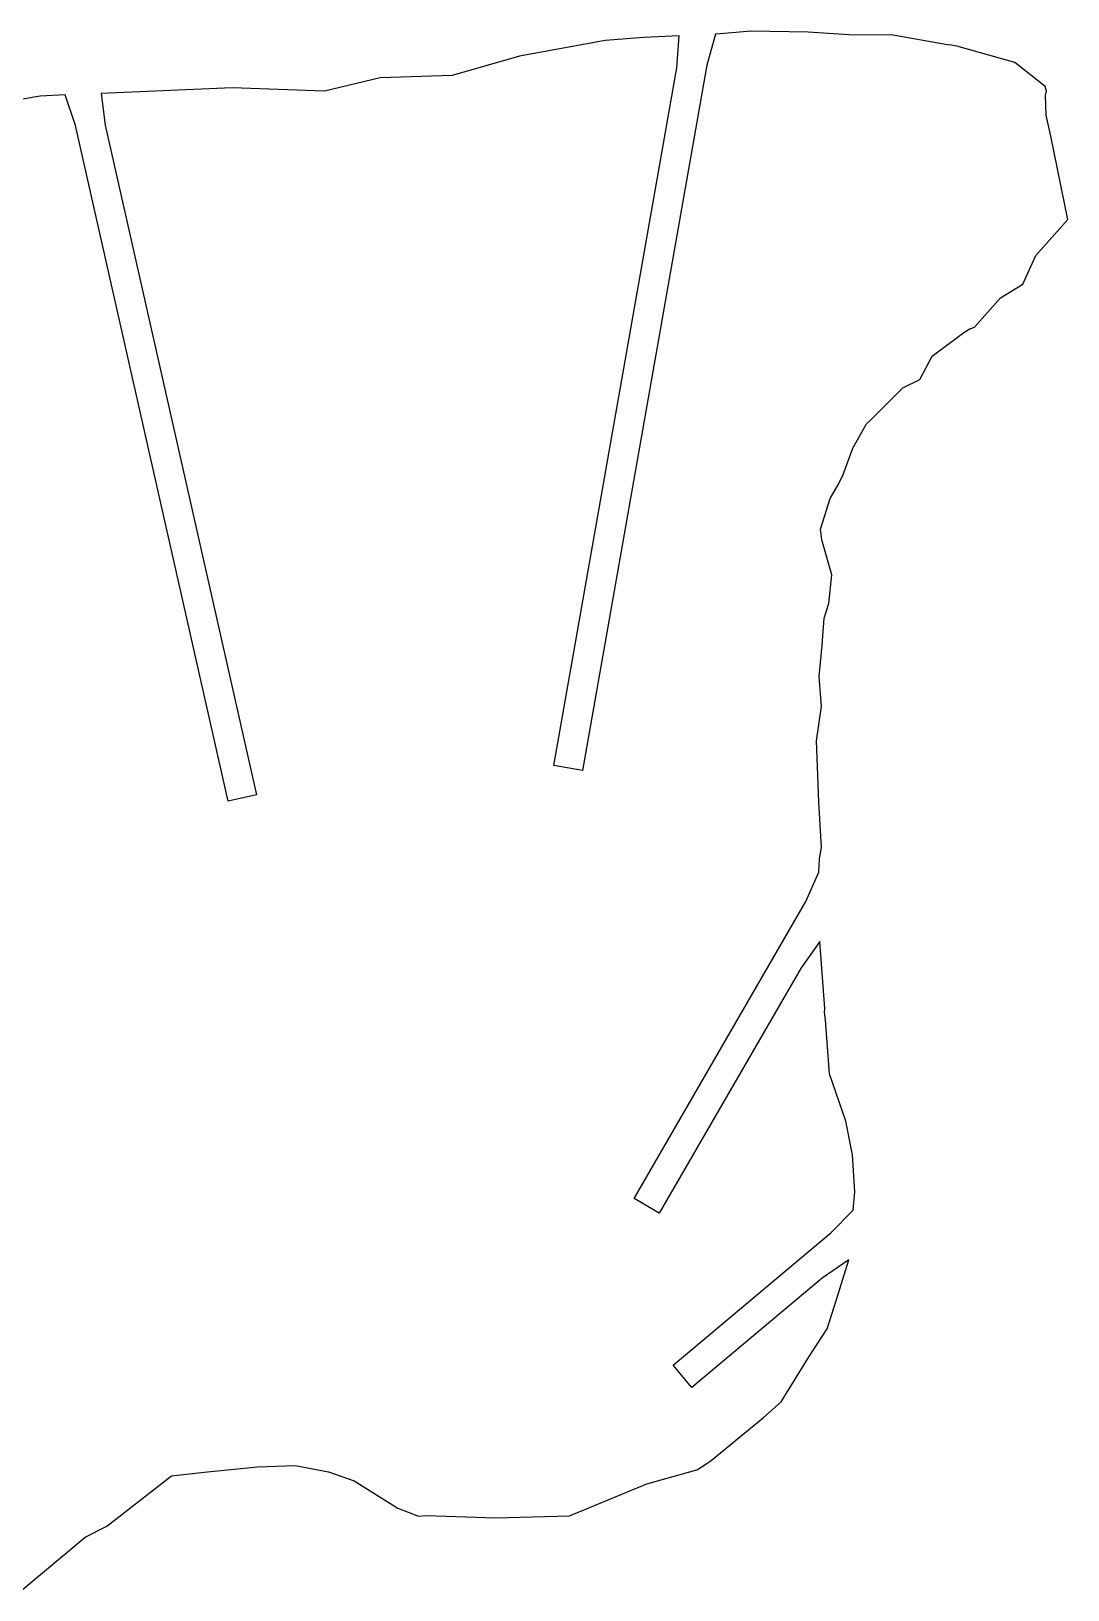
# Model space of a CAD drawing. Header units: inches. Extents: x -5 to 462, y 101 to 506.
# Drawn here: x 142.5 to 286.9, y 133.6 to 350.7 of the extents above; entities that cross this region are included whole.
import ezdxf

# ---------------------------------------------------------------- set-up
doc = ezdxf.new("R2010")
doc.units = ezdxf.units.IN
doc.header["$MEASUREMENT"] = 0
doc.layers.add('boundary', color=7, linetype='Continuous')

# ---------------------------------------------------------------- blocks, each defined once
blk = doc.blocks.new('block 9')
at = {"layer": 'boundary', "color": 5, "lineweight": 25, "true_color": 0x0000ff}
for points in [[(141.22, 133.59), (150.02, 140.94)], [(141.22, 133.59), (150.02, 140.94)], [(150.02, 140.94), (150.02, 140.94)], [(141.22, 133.59), (141.22, 133.59)]]:
    blk.add_lwpolyline(points, dxfattribs=at)
blk = doc.blocks.new('block 10')
at = {"layer": 'boundary', "color": 5, "lineweight": 25, "true_color": 0x0000ff}
for points in [[(150.02, 140.94), (153.03, 142.45)], [(150.02, 140.94), (153.03, 142.45)], [(153.03, 142.45), (153.03, 142.45)], [(150.02, 140.94), (150.02, 140.94)]]:
    blk.add_lwpolyline(points, dxfattribs=at)
blk = doc.blocks.new('block 11')
at = {"layer": 'boundary', "color": 5, "lineweight": 25, "true_color": 0x0000ff}
for points in [[(153.03, 142.45), (159.53, 147.51)], [(153.03, 142.45), (159.53, 147.51)], [(159.53, 147.51), (159.53, 147.51)], [(153.03, 142.45), (153.03, 142.45)]]:
    blk.add_lwpolyline(points, dxfattribs=at)
blk = doc.blocks.new('block 12')
at = {"layer": 'boundary', "color": 5, "lineweight": 25, "true_color": 0x0000ff}
for points in [[(159.53, 147.51), (162.02, 149.47)], [(159.53, 147.51), (162.02, 149.47)], [(162.02, 149.47), (162.02, 149.47)], [(159.53, 147.51), (159.53, 147.51)]]:
    blk.add_lwpolyline(points, dxfattribs=at)
blk = doc.blocks.new('block 13')
at = {"layer": 'boundary', "color": 5, "lineweight": 25, "true_color": 0x0000ff}
for points in [[(162.02, 149.47), (166.59, 149.98)], [(162.02, 149.47), (166.59, 149.98)], [(166.59, 149.98), (166.59, 149.98)], [(162.02, 149.47), (162.02, 149.47)]]:
    blk.add_lwpolyline(points, dxfattribs=at)
blk = doc.blocks.new('block 14')
at = {"layer": 'boundary', "color": 5, "lineweight": 25, "true_color": 0x0000ff}
for points in [[(166.59, 149.98), (174.03, 150.71)], [(166.59, 149.98), (174.03, 150.71)], [(166.59, 149.98), (166.59, 149.98)], [(174.03, 150.71), (174.03, 150.71)]]:
    blk.add_lwpolyline(points, dxfattribs=at)
blk = doc.blocks.new('block 15')
at = {"layer": 'boundary', "color": 5, "lineweight": 25, "true_color": 0x0000ff}
for points in [[(174.03, 150.71), (179.25, 150.91)], [(174.03, 150.71), (179.25, 150.91)], [(174.03, 150.71), (174.03, 150.71)], [(179.25, 150.91), (179.25, 150.91)]]:
    blk.add_lwpolyline(points, dxfattribs=at)
blk = doc.blocks.new('block 16')
at = {"layer": 'boundary', "color": 5, "lineweight": 25, "true_color": 0x0000ff}
for points in [[(179.25, 150.91), (183.92, 150.01)], [(179.25, 150.91), (183.92, 150.01)], [(179.25, 150.91), (179.25, 150.91)], [(183.92, 150.01), (183.92, 150.01)]]:
    blk.add_lwpolyline(points, dxfattribs=at)
blk = doc.blocks.new('block 17')
at = {"layer": 'boundary', "color": 5, "lineweight": 25, "true_color": 0x0000ff}
for points in [[(183.92, 150.01), (187.48, 148.75)], [(183.92, 150.01), (187.48, 148.75)], [(183.92, 150.01), (183.92, 150.01)], [(187.48, 148.75), (187.48, 148.75)]]:
    blk.add_lwpolyline(points, dxfattribs=at)
blk = doc.blocks.new('block 18')
at = {"layer": 'boundary', "color": 5, "lineweight": 25, "true_color": 0x0000ff}
for points in [[(187.48, 148.75), (193.58, 144.95)], [(187.48, 148.75), (193.58, 144.95)], [(187.48, 148.75), (187.48, 148.75)], [(193.58, 144.95), (193.58, 144.95)]]:
    blk.add_lwpolyline(points, dxfattribs=at)
blk = doc.blocks.new('block 19')
at = {"layer": 'boundary', "color": 5, "lineweight": 25, "true_color": 0x0000ff}
for points in [[(193.58, 144.95), (196.44, 143.86)], [(193.58, 144.95), (196.44, 143.86)], [(193.58, 144.95), (193.58, 144.95)], [(196.44, 143.86), (196.44, 143.86)]]:
    blk.add_lwpolyline(points, dxfattribs=at)
blk = doc.blocks.new('block 20')
at = {"layer": 'boundary', "color": 5, "lineweight": 25, "true_color": 0x0000ff}
for points in [[(196.44, 143.86), (197.53, 143.93)], [(196.44, 143.86), (197.53, 143.93)], [(196.44, 143.86), (196.44, 143.86)], [(197.53, 143.93), (197.53, 143.93)]]:
    blk.add_lwpolyline(points, dxfattribs=at)
blk = doc.blocks.new('block 21')
at = {"layer": 'boundary', "color": 5, "lineweight": 25, "true_color": 0x0000ff}
for points in [[(197.53, 143.93), (207.2, 143.61)], [(197.53, 143.93), (207.2, 143.61)], [(197.53, 143.93), (197.53, 143.93)], [(207.2, 143.61), (207.2, 143.61)]]:
    blk.add_lwpolyline(points, dxfattribs=at)
blk = doc.blocks.new('block 22')
at = {"layer": 'boundary', "color": 5, "lineweight": 25, "true_color": 0x0000ff}
for points in [[(207.2, 143.61), (217.49, 143.91)], [(207.2, 143.61), (217.49, 143.91)], [(207.2, 143.61), (207.2, 143.61)], [(217.49, 143.91), (217.49, 143.91)]]:
    blk.add_lwpolyline(points, dxfattribs=at)
blk = doc.blocks.new('block 23')
at = {"layer": 'boundary', "color": 5, "lineweight": 25, "true_color": 0x0000ff}
for points in [[(217.49, 143.91), (228.24, 148.36)], [(217.49, 143.91), (228.24, 148.36)], [(228.24, 148.36), (228.24, 148.36)], [(217.49, 143.91), (217.49, 143.91)]]:
    blk.add_lwpolyline(points, dxfattribs=at)
blk = doc.blocks.new('block 24')
at = {"layer": 'boundary', "color": 5, "lineweight": 25, "true_color": 0x0000ff}
for points in [[(228.24, 148.36), (235.24, 150.3)], [(228.24, 148.36), (235.24, 150.3)], [(235.24, 150.3), (235.24, 150.3)], [(228.24, 148.36), (228.24, 148.36)]]:
    blk.add_lwpolyline(points, dxfattribs=at)
blk = doc.blocks.new('block 25')
at = {"layer": 'boundary', "color": 5, "lineweight": 25, "true_color": 0x0000ff}
for points in [[(235.24, 150.3), (236.05, 150.83)], [(235.24, 150.3), (236.05, 150.83)], [(235.24, 150.3), (235.24, 150.3)], [(236.05, 150.83), (236.05, 150.83)]]:
    blk.add_lwpolyline(points, dxfattribs=at)
blk = doc.blocks.new('block 26')
at = {"layer": 'boundary', "color": 5, "lineweight": 25, "true_color": 0x0000ff}
for points in [[(236.05, 150.83), (237.24, 151.58)], [(236.05, 150.83), (237.24, 151.58)], [(236.05, 150.83), (236.05, 150.83)], [(237.24, 151.58), (237.24, 151.58)]]:
    blk.add_lwpolyline(points, dxfattribs=at)
blk = doc.blocks.new('block 27')
at = {"layer": 'boundary', "color": 5, "lineweight": 25, "true_color": 0x0000ff}
for points in [[(237.24, 151.58), (244.5, 157.58)], [(237.24, 151.58), (244.5, 157.58)], [(244.5, 157.58), (244.5, 157.58)], [(237.24, 151.58), (237.24, 151.58)]]:
    blk.add_lwpolyline(points, dxfattribs=at)
blk = doc.blocks.new('block 28')
at = {"layer": 'boundary', "color": 5, "lineweight": 25, "true_color": 0x0000ff}
for points in [[(244.5, 157.58), (246.97, 159.78)], [(244.5, 157.58), (246.97, 159.78)], [(246.97, 159.78), (246.97, 159.78)], [(244.5, 157.58), (244.5, 157.58)]]:
    blk.add_lwpolyline(points, dxfattribs=at)
blk = doc.blocks.new('block 29')
at = {"layer": 'boundary', "color": 5, "lineweight": 25, "true_color": 0x0000ff}
for points in [[(246.97, 159.78), (250.78, 165.95)], [(246.97, 159.78), (250.78, 165.95)], [(250.78, 165.95), (250.78, 165.95)], [(246.97, 159.78), (246.97, 159.78)]]:
    blk.add_lwpolyline(points, dxfattribs=at)
blk = doc.blocks.new('block 30')
at = {"layer": 'boundary', "color": 5, "lineweight": 25, "true_color": 0x0000ff}
for points in [[(250.78, 165.95), (253.38, 169.96)], [(250.78, 165.95), (253.38, 169.96)], [(253.38, 169.96), (253.38, 169.96)], [(250.78, 165.95), (250.78, 165.95)]]:
    blk.add_lwpolyline(points, dxfattribs=at)
blk = doc.blocks.new('block 31')
at = {"layer": 'boundary', "color": 5, "lineweight": 25, "true_color": 0x0000ff}
for points in [[(253.38, 169.96), (254.73, 174.17)], [(253.38, 169.96), (254.73, 174.17)], [(254.73, 174.17), (254.73, 174.17)], [(253.38, 169.96), (253.38, 169.96)]]:
    blk.add_lwpolyline(points, dxfattribs=at)
blk = doc.blocks.new('block 32')
at = {"layer": 'boundary', "color": 5, "lineweight": 25, "true_color": 0x0000ff}
for points in [[(254.73, 174.17), (256.39, 179.55)], [(254.73, 174.17), (256.39, 179.55)], [(256.39, 179.55), (256.39, 179.55)], [(254.73, 174.17), (254.73, 174.17)]]:
    blk.add_lwpolyline(points, dxfattribs=at)
blk = doc.blocks.new('block 33')
at = {"layer": 'boundary', "color": 5, "lineweight": 25, "true_color": 0x0000ff}
for points in [[(256.39, 179.55), (252.69, 177.02)], [(256.39, 179.55), (252.69, 177.02)], [(256.39, 179.55), (256.39, 179.55)], [(252.69, 177.02), (252.69, 177.02)]]:
    blk.add_lwpolyline(points, dxfattribs=at)
blk = doc.blocks.new('block 34')
at = {"layer": 'boundary', "color": 5, "lineweight": 25, "true_color": 0x0000ff}
for points in [[(252.69, 177.02), (234.51, 161.77)], [(252.69, 177.02), (234.51, 161.77)], [(252.69, 177.02), (252.69, 177.02)], [(234.51, 161.77), (234.51, 161.77)]]:
    blk.add_lwpolyline(points, dxfattribs=at)
blk = doc.blocks.new('block 35')
at = {"layer": 'boundary', "color": 5, "lineweight": 25, "true_color": 0x0000ff}
for points in [[(234.51, 161.77), (231.91, 164.87)], [(234.51, 161.77), (231.91, 164.87)], [(231.91, 164.87), (231.91, 164.87)], [(234.51, 161.77), (234.51, 161.77)]]:
    blk.add_lwpolyline(points, dxfattribs=at)
blk = doc.blocks.new('block 36')
at = {"layer": 'boundary', "color": 5, "lineweight": 25, "true_color": 0x0000ff}
for points in [[(231.91, 164.87), (253.88, 183.3)], [(231.91, 164.87), (253.88, 183.3)], [(253.88, 183.3), (253.88, 183.3)], [(231.91, 164.87), (231.91, 164.87)]]:
    blk.add_lwpolyline(points, dxfattribs=at)
blk = doc.blocks.new('block 37')
at = {"layer": 'boundary', "color": 5, "lineweight": 25, "true_color": 0x0000ff}
for points in [[(253.88, 183.3), (257.01, 186.5)], [(253.88, 183.3), (257.01, 186.5)], [(257.01, 186.5), (257.01, 186.5)], [(253.88, 183.3), (253.88, 183.3)]]:
    blk.add_lwpolyline(points, dxfattribs=at)
blk = doc.blocks.new('block 38')
at = {"layer": 'boundary', "color": 5, "lineweight": 25, "true_color": 0x0000ff}
for points in [[(257.01, 186.5), (257.25, 189.02)], [(257.01, 186.5), (257.25, 189.02)], [(257.25, 189.02), (257.25, 189.02)], [(257.01, 186.5), (257.01, 186.5)]]:
    blk.add_lwpolyline(points, dxfattribs=at)
blk = doc.blocks.new('block 39')
at = {"layer": 'boundary', "color": 5, "lineweight": 25, "true_color": 0x0000ff}
for points in [[(257.25, 189.02), (256.9, 194.19)], [(257.25, 189.02), (256.9, 194.19)], [(256.9, 194.19), (256.9, 194.19)], [(257.25, 189.02), (257.25, 189.02)]]:
    blk.add_lwpolyline(points, dxfattribs=at)
blk = doc.blocks.new('block 40')
at = {"layer": 'boundary', "color": 5, "lineweight": 25, "true_color": 0x0000ff}
for points in [[(256.9, 194.19), (256, 198.86)], [(256.9, 194.19), (256, 198.86)], [(256, 198.86), (256, 198.86)], [(256.9, 194.19), (256.9, 194.19)]]:
    blk.add_lwpolyline(points, dxfattribs=at)
blk = doc.blocks.new('block 41')
at = {"layer": 'boundary', "color": 5, "lineweight": 25, "true_color": 0x0000ff}
for points in [[(256, 198.86), (253.71, 205.49)], [(256, 198.86), (253.71, 205.49)], [(253.71, 205.49), (253.71, 205.49)], [(256, 198.86), (256, 198.86)]]:
    blk.add_lwpolyline(points, dxfattribs=at)
blk = doc.blocks.new('block 42')
at = {"layer": 'boundary', "color": 5, "lineweight": 25, "true_color": 0x0000ff}
for points in [[(253.71, 205.49), (253.14, 213.01)], [(253.71, 205.49), (253.14, 213.01)], [(253.14, 213.01), (253.14, 213.01)], [(253.71, 205.49), (253.71, 205.49)]]:
    blk.add_lwpolyline(points, dxfattribs=at)
blk = doc.blocks.new('block 43')
at = {"layer": 'boundary', "color": 5, "lineweight": 25, "true_color": 0x0000ff}
for points in [[(253.14, 213.01), (253, 214.06)], [(253.14, 213.01), (253, 214.06)], [(253, 214.06), (253, 214.06)], [(253.14, 213.01), (253.14, 213.01)]]:
    blk.add_lwpolyline(points, dxfattribs=at)
blk = doc.blocks.new('block 44')
at = {"layer": 'boundary', "color": 5, "lineweight": 25, "true_color": 0x0000ff}
for points in [[(253, 214.06), (253.05, 214.58)], [(253, 214.06), (253.05, 214.58)], [(253, 214.06), (253, 214.06)], [(253.05, 214.58), (253.05, 214.58)]]:
    blk.add_lwpolyline(points, dxfattribs=at)
blk = doc.blocks.new('block 45')
at = {"layer": 'boundary', "color": 5, "lineweight": 25, "true_color": 0x0000ff}
for points in [[(253.05, 214.58), (252.35, 223.89)], [(253.05, 214.58), (252.35, 223.89)], [(252.35, 223.89), (252.35, 223.89)], [(253.05, 214.58), (253.05, 214.58)]]:
    blk.add_lwpolyline(points, dxfattribs=at)
blk = doc.blocks.new('block 46')
at = {"layer": 'boundary', "color": 5, "lineweight": 25, "true_color": 0x0000ff}
for points in [[(252.35, 223.89), (249.74, 220.25)], [(252.35, 223.89), (249.74, 220.25)], [(252.35, 223.89), (252.35, 223.89)], [(249.74, 220.25), (249.74, 220.25)]]:
    blk.add_lwpolyline(points, dxfattribs=at)
blk = doc.blocks.new('block 47')
at = {"layer": 'boundary', "color": 5, "lineweight": 25, "true_color": 0x0000ff}
for points in [[(249.74, 220.25), (230, 186.06)], [(249.74, 220.25), (230, 186.06)], [(249.74, 220.25), (249.74, 220.25)], [(230, 186.06), (230, 186.06)]]:
    blk.add_lwpolyline(points, dxfattribs=at)
blk = doc.blocks.new('block 48')
at = {"layer": 'boundary', "color": 5, "lineweight": 25, "true_color": 0x0000ff}
for points in [[(230, 186.06), (226.49, 188.09)], [(230, 186.06), (226.49, 188.09)], [(226.49, 188.09), (226.49, 188.09)], [(230, 186.06), (230, 186.06)]]:
    blk.add_lwpolyline(points, dxfattribs=at)
blk = doc.blocks.new('block 49')
at = {"layer": 'boundary', "color": 5, "lineweight": 25, "true_color": 0x0000ff}
for points in [[(226.49, 188.09), (250.4, 229.48)], [(226.49, 188.09), (250.4, 229.48)], [(250.4, 229.48), (250.4, 229.48)], [(226.49, 188.09), (226.49, 188.09)]]:
    blk.add_lwpolyline(points, dxfattribs=at)
blk = doc.blocks.new('block 50')
at = {"layer": 'boundary', "color": 5, "lineweight": 25, "true_color": 0x0000ff}
for points in [[(250.4, 229.48), (252.24, 233.56)], [(250.4, 229.48), (252.24, 233.56)], [(252.24, 233.56), (252.24, 233.56)], [(250.4, 229.48), (250.4, 229.48)]]:
    blk.add_lwpolyline(points, dxfattribs=at)
blk = doc.blocks.new('block 51')
at = {"layer": 'boundary', "color": 5, "lineweight": 25, "true_color": 0x0000ff}
for points in [[(252.24, 233.56), (252.3, 235.42)], [(252.24, 233.56), (252.3, 235.42)], [(252.3, 235.42), (252.3, 235.42)], [(252.24, 233.56), (252.24, 233.56)]]:
    blk.add_lwpolyline(points, dxfattribs=at)
blk = doc.blocks.new('block 52')
at = {"layer": 'boundary', "color": 5, "lineweight": 25, "true_color": 0x0000ff}
for points in [[(252.3, 235.42), (252.6, 236.99)], [(252.3, 235.42), (252.6, 236.99)], [(252.6, 236.99), (252.6, 236.99)], [(252.3, 235.42), (252.3, 235.42)]]:
    blk.add_lwpolyline(points, dxfattribs=at)
blk = doc.blocks.new('block 53')
at = {"layer": 'boundary', "color": 5, "lineweight": 25, "true_color": 0x0000ff}
for points in [[(252.6, 236.99), (252.21, 243.33)], [(252.6, 236.99), (252.21, 243.33)], [(252.21, 243.33), (252.21, 243.33)], [(252.6, 236.99), (252.6, 236.99)]]:
    blk.add_lwpolyline(points, dxfattribs=at)
blk = doc.blocks.new('block 54')
at = {"layer": 'boundary', "color": 5, "lineweight": 25, "true_color": 0x0000ff}
for points in [[(252.21, 243.33), (252.06, 247.06)], [(252.21, 243.33), (252.06, 247.06)], [(252.06, 247.06), (252.06, 247.06)], [(252.21, 243.33), (252.21, 243.33)]]:
    blk.add_lwpolyline(points, dxfattribs=at)
blk = doc.blocks.new('block 55')
at = {"layer": 'boundary', "color": 5, "lineweight": 25, "true_color": 0x0000ff}
for points in [[(252.06, 247.06), (251.88, 251.86)], [(252.06, 247.06), (251.88, 251.86)], [(251.88, 251.86), (251.88, 251.86)], [(252.06, 247.06), (252.06, 247.06)]]:
    blk.add_lwpolyline(points, dxfattribs=at)
blk = doc.blocks.new('block 56')
at = {"layer": 'boundary', "color": 5, "lineweight": 25, "true_color": 0x0000ff}
for points in [[(251.88, 251.86), (252.61, 256.67)], [(251.88, 251.86), (252.61, 256.67)], [(252.61, 256.67), (252.61, 256.67)], [(251.88, 251.86), (251.88, 251.86)]]:
    blk.add_lwpolyline(points, dxfattribs=at)
blk = doc.blocks.new('block 57')
at = {"layer": 'boundary', "color": 5, "lineweight": 25, "true_color": 0x0000ff}
for points in [[(252.61, 256.67), (252.29, 260.85)], [(252.61, 256.67), (252.29, 260.85)], [(252.29, 260.85), (252.29, 260.85)], [(252.61, 256.67), (252.61, 256.67)]]:
    blk.add_lwpolyline(points, dxfattribs=at)
blk = doc.blocks.new('block 58')
at = {"layer": 'boundary', "color": 5, "lineweight": 25, "true_color": 0x0000ff}
for points in [[(252.29, 260.85), (252.69, 265.21)], [(252.29, 260.85), (252.69, 265.21)], [(252.69, 265.21), (252.69, 265.21)], [(252.29, 260.85), (252.29, 260.85)]]:
    blk.add_lwpolyline(points, dxfattribs=at)
blk = doc.blocks.new('block 59')
at = {"layer": 'boundary', "color": 5, "lineweight": 25, "true_color": 0x0000ff}
for points in [[(252.69, 265.21), (252.95, 268.96)], [(252.69, 265.21), (252.95, 268.96)], [(252.95, 268.96), (252.95, 268.96)], [(252.69, 265.21), (252.69, 265.21)]]:
    blk.add_lwpolyline(points, dxfattribs=at)
blk = doc.blocks.new('block 60')
at = {"layer": 'boundary', "color": 5, "lineweight": 25, "true_color": 0x0000ff}
for points in [[(252.95, 268.96), (253.6, 271.01)], [(252.95, 268.96), (253.6, 271.01)], [(253.6, 271.01), (253.6, 271.01)], [(252.95, 268.96), (252.95, 268.96)]]:
    blk.add_lwpolyline(points, dxfattribs=at)
blk = doc.blocks.new('block 61')
at = {"layer": 'boundary', "color": 5, "lineweight": 25, "true_color": 0x0000ff}
for points in [[(253.6, 271.01), (254.01, 274.99)], [(253.6, 271.01), (254.01, 274.99)], [(254.01, 274.99), (254.01, 274.99)], [(253.6, 271.01), (253.6, 271.01)]]:
    blk.add_lwpolyline(points, dxfattribs=at)
blk = doc.blocks.new('block 62')
at = {"layer": 'boundary', "color": 5, "lineweight": 25, "true_color": 0x0000ff}
for points in [[(254.01, 274.99), (252.66, 279.85)], [(254.01, 274.99), (252.66, 279.85)], [(252.66, 279.85), (252.66, 279.85)], [(254.01, 274.99), (254.01, 274.99)]]:
    blk.add_lwpolyline(points, dxfattribs=at)
blk = doc.blocks.new('block 63')
at = {"layer": 'boundary', "color": 5, "lineweight": 25, "true_color": 0x0000ff}
for points in [[(252.66, 279.85), (252.47, 281.36)], [(252.66, 279.85), (252.47, 281.36)], [(252.47, 281.36), (252.47, 281.36)], [(252.66, 279.85), (252.66, 279.85)]]:
    blk.add_lwpolyline(points, dxfattribs=at)
blk = doc.blocks.new('block 64')
at = {"layer": 'boundary', "color": 5, "lineweight": 25, "true_color": 0x0000ff}
for points in [[(252.47, 281.36), (253.79, 285.64)], [(252.47, 281.36), (253.79, 285.64)], [(253.79, 285.64), (253.79, 285.64)], [(252.47, 281.36), (252.47, 281.36)]]:
    blk.add_lwpolyline(points, dxfattribs=at)
blk = doc.blocks.new('block 65')
at = {"layer": 'boundary', "color": 5, "lineweight": 25, "true_color": 0x0000ff}
for points in [[(253.79, 285.64), (254.97, 287.6)], [(253.79, 285.64), (254.97, 287.6)], [(254.97, 287.6), (254.97, 287.6)], [(253.79, 285.64), (253.79, 285.64)]]:
    blk.add_lwpolyline(points, dxfattribs=at)
blk = doc.blocks.new('block 66')
at = {"layer": 'boundary', "color": 5, "lineweight": 25, "true_color": 0x0000ff}
for points in [[(254.97, 287.6), (255.59, 288.97)], [(254.97, 287.6), (255.59, 288.97)], [(255.59, 288.97), (255.59, 288.97)], [(254.97, 287.6), (254.97, 287.6)]]:
    blk.add_lwpolyline(points, dxfattribs=at)
blk = doc.blocks.new('block 67')
at = {"layer": 'boundary', "color": 5, "lineweight": 25, "true_color": 0x0000ff}
for points in [[(255.59, 288.97), (256.96, 292.64)], [(255.59, 288.97), (256.96, 292.64)], [(256.96, 292.64), (256.96, 292.64)], [(255.59, 288.97), (255.59, 288.97)]]:
    blk.add_lwpolyline(points, dxfattribs=at)
blk = doc.blocks.new('block 68')
at = {"layer": 'boundary', "color": 5, "lineweight": 25, "true_color": 0x0000ff}
for points in [[(256.96, 292.64), (258.85, 296.03)], [(256.96, 292.64), (258.85, 296.03)], [(258.85, 296.03), (258.85, 296.03)], [(256.96, 292.64), (256.96, 292.64)]]:
    blk.add_lwpolyline(points, dxfattribs=at)
blk = doc.blocks.new('block 69')
at = {"layer": 'boundary', "color": 5, "lineweight": 25, "true_color": 0x0000ff}
for points in [[(258.85, 296.03), (259.33, 296.44)], [(258.85, 296.03), (259.33, 296.44)], [(258.85, 296.03), (258.85, 296.03)], [(259.33, 296.44), (259.33, 296.44)]]:
    blk.add_lwpolyline(points, dxfattribs=at)
blk = doc.blocks.new('block 70')
at = {"layer": 'boundary', "color": 5, "lineweight": 25, "true_color": 0x0000ff}
for points in [[(259.33, 296.44), (263.94, 301.04)], [(259.33, 296.44), (263.94, 301.04)], [(263.94, 301.04), (263.94, 301.04)], [(259.33, 296.44), (259.33, 296.44)]]:
    blk.add_lwpolyline(points, dxfattribs=at)
blk = doc.blocks.new('block 71')
at = {"layer": 'boundary', "color": 5, "lineweight": 25, "true_color": 0x0000ff}
for points in [[(263.94, 301.04), (266.31, 302.19)], [(263.94, 301.04), (266.31, 302.19)], [(266.31, 302.19), (266.31, 302.19)], [(263.94, 301.04), (263.94, 301.04)]]:
    blk.add_lwpolyline(points, dxfattribs=at)
blk = doc.blocks.new('block 72')
at = {"layer": 'boundary', "color": 5, "lineweight": 25, "true_color": 0x0000ff}
for points in [[(266.31, 302.19), (268.02, 305.44)], [(266.31, 302.19), (268.02, 305.44)], [(268.02, 305.44), (268.02, 305.44)], [(266.31, 302.19), (266.31, 302.19)]]:
    blk.add_lwpolyline(points, dxfattribs=at)
blk = doc.blocks.new('block 73')
at = {"layer": 'boundary', "color": 5, "lineweight": 25, "true_color": 0x0000ff}
for points in [[(268.02, 305.44), (272.41, 308.76)], [(268.02, 305.44), (272.41, 308.76)], [(272.41, 308.76), (272.41, 308.76)], [(268.02, 305.44), (268.02, 305.44)]]:
    blk.add_lwpolyline(points, dxfattribs=at)
blk = doc.blocks.new('block 74')
at = {"layer": 'boundary', "color": 5, "lineweight": 25, "true_color": 0x0000ff}
for points in [[(272.41, 308.76), (273.24, 309.26)], [(272.41, 308.76), (273.24, 309.26)], [(272.41, 308.76), (272.41, 308.76)], [(273.24, 309.26), (273.24, 309.26)]]:
    blk.add_lwpolyline(points, dxfattribs=at)
blk = doc.blocks.new('block 75')
at = {"layer": 'boundary', "color": 5, "lineweight": 25, "true_color": 0x0000ff}
for points in [[(273.24, 309.26), (273.89, 309.51)], [(273.24, 309.26), (273.89, 309.51)], [(273.24, 309.26), (273.24, 309.26)], [(273.89, 309.51), (273.89, 309.51)]]:
    blk.add_lwpolyline(points, dxfattribs=at)
blk = doc.blocks.new('block 76')
at = {"layer": 'boundary', "color": 5, "lineweight": 25, "true_color": 0x0000ff}
for points in [[(273.89, 309.51), (277.51, 313.56)], [(273.89, 309.51), (277.51, 313.56)], [(277.51, 313.56), (277.51, 313.56)], [(273.89, 309.51), (273.89, 309.51)]]:
    blk.add_lwpolyline(points, dxfattribs=at)
blk = doc.blocks.new('block 77')
at = {"layer": 'boundary', "color": 5, "lineweight": 25, "true_color": 0x0000ff}
for points in [[(277.51, 313.56), (280.66, 315.48)], [(277.51, 313.56), (280.66, 315.48)], [(280.66, 315.48), (280.66, 315.48)], [(277.51, 313.56), (277.51, 313.56)]]:
    blk.add_lwpolyline(points, dxfattribs=at)
blk = doc.blocks.new('block 78')
at = {"layer": 'boundary', "color": 5, "lineweight": 25, "true_color": 0x0000ff}
for points in [[(280.66, 315.48), (282.45, 319.5)], [(280.66, 315.48), (282.45, 319.5)], [(282.45, 319.5), (282.45, 319.5)], [(280.66, 315.48), (280.66, 315.48)]]:
    blk.add_lwpolyline(points, dxfattribs=at)
blk = doc.blocks.new('block 79')
at = {"layer": 'boundary', "color": 5, "lineweight": 25, "true_color": 0x0000ff}
for points in [[(282.45, 319.5), (286.91, 324.51)], [(282.45, 319.5), (286.91, 324.51)], [(286.91, 324.51), (286.91, 324.51)], [(282.45, 319.5), (282.45, 319.5)]]:
    blk.add_lwpolyline(points, dxfattribs=at)
blk = doc.blocks.new('block 80')
at = {"layer": 'boundary', "color": 5, "lineweight": 25, "true_color": 0x0000ff}
for points in [[(286.91, 324.51), (284.55, 336.11)], [(286.91, 324.51), (284.55, 336.11)], [(284.55, 336.11), (284.55, 336.11)], [(286.91, 324.51), (286.91, 324.51)]]:
    blk.add_lwpolyline(points, dxfattribs=at)
blk = doc.blocks.new('block 81')
at = {"layer": 'boundary', "color": 5, "lineweight": 25, "true_color": 0x0000ff}
for points in [[(284.55, 336.11), (283.88, 339.05)], [(284.55, 336.11), (283.88, 339.05)], [(283.88, 339.05), (283.88, 339.05)], [(284.55, 336.11), (284.55, 336.11)]]:
    blk.add_lwpolyline(points, dxfattribs=at)
blk = doc.blocks.new('block 82')
at = {"layer": 'boundary', "color": 5, "lineweight": 25, "true_color": 0x0000ff}
for points in [[(283.88, 339.05), (283.81, 341.75)], [(283.88, 339.05), (283.81, 341.75)], [(283.81, 341.75), (283.81, 341.75)], [(283.88, 339.05), (283.88, 339.05)]]:
    blk.add_lwpolyline(points, dxfattribs=at)
blk = doc.blocks.new('block 83')
at = {"layer": 'boundary', "color": 5, "lineweight": 25, "true_color": 0x0000ff}
for points in [[(283.81, 341.75), (283.94, 342.37)], [(283.81, 341.75), (283.94, 342.37)], [(283.81, 341.75), (283.81, 341.75)], [(283.94, 342.37), (283.94, 342.37)]]:
    blk.add_lwpolyline(points, dxfattribs=at)
blk = doc.blocks.new('block 84')
at = {"layer": 'boundary', "color": 5, "lineweight": 25, "true_color": 0x0000ff}
for points in [[(283.94, 342.37), (283.75, 343.03)], [(283.94, 342.37), (283.75, 343.03)], [(283.75, 343.03), (283.75, 343.03)], [(283.94, 342.37), (283.94, 342.37)]]:
    blk.add_lwpolyline(points, dxfattribs=at)
blk = doc.blocks.new('block 85')
at = {"layer": 'boundary', "color": 5, "lineweight": 25, "true_color": 0x0000ff}
for points in [[(283.75, 343.03), (279.51, 346.37)], [(283.75, 343.03), (279.51, 346.37)], [(279.51, 346.37), (279.51, 346.37)], [(283.75, 343.03), (283.75, 343.03)]]:
    blk.add_lwpolyline(points, dxfattribs=at)
blk = doc.blocks.new('block 86')
at = {"layer": 'boundary', "color": 5, "lineweight": 25, "true_color": 0x0000ff}
for points in [[(279.51, 346.37), (271.46, 348.62)], [(279.51, 346.37), (271.46, 348.62)], [(271.46, 348.62), (271.46, 348.62)], [(279.51, 346.37), (279.51, 346.37)]]:
    blk.add_lwpolyline(points, dxfattribs=at)
blk = doc.blocks.new('block 87')
at = {"layer": 'boundary', "color": 5, "lineweight": 25, "true_color": 0x0000ff}
for points in [[(271.46, 348.62), (270.67, 348.79)], [(271.46, 348.62), (270.67, 348.79)], [(270.67, 348.79), (270.67, 348.79)], [(271.46, 348.62), (271.46, 348.62)]]:
    blk.add_lwpolyline(points, dxfattribs=at)
blk = doc.blocks.new('block 88')
at = {"layer": 'boundary', "color": 5, "lineweight": 25, "true_color": 0x0000ff}
for points in [[(270.67, 348.79), (270.13, 348.81)], [(270.67, 348.79), (270.13, 348.81)], [(270.13, 348.81), (270.13, 348.81)], [(270.67, 348.79), (270.67, 348.79)]]:
    blk.add_lwpolyline(points, dxfattribs=at)
blk = doc.blocks.new('block 89')
at = {"layer": 'boundary', "color": 5, "lineweight": 25, "true_color": 0x0000ff}
for points in [[(270.13, 348.81), (262.28, 350.21)], [(270.13, 348.81), (262.28, 350.21)], [(262.28, 350.21), (262.28, 350.21)], [(270.13, 348.81), (270.13, 348.81)]]:
    blk.add_lwpolyline(points, dxfattribs=at)
blk = doc.blocks.new('block 90')
at = {"layer": 'boundary', "color": 5, "lineweight": 25, "true_color": 0x0000ff}
for points in [[(262.28, 350.21), (257.14, 350.17)], [(262.28, 350.21), (257.14, 350.17)], [(257.14, 350.17), (257.14, 350.17)], [(262.28, 350.21), (262.28, 350.21)]]:
    blk.add_lwpolyline(points, dxfattribs=at)
blk = doc.blocks.new('block 91')
at = {"layer": 'boundary', "color": 5, "lineweight": 25, "true_color": 0x0000ff}
for points in [[(257.14, 350.17), (250.73, 350.6)], [(257.14, 350.17), (250.73, 350.6)], [(250.73, 350.6), (250.73, 350.6)], [(257.14, 350.17), (257.14, 350.17)]]:
    blk.add_lwpolyline(points, dxfattribs=at)
blk = doc.blocks.new('block 92')
at = {"layer": 'boundary', "color": 5, "lineweight": 25, "true_color": 0x0000ff}
for points in [[(250.73, 350.6), (242.76, 350.73)], [(250.73, 350.6), (242.76, 350.73)], [(242.76, 350.73), (242.76, 350.73)], [(250.73, 350.6), (250.73, 350.6)]]:
    blk.add_lwpolyline(points, dxfattribs=at)
blk = doc.blocks.new('block 93')
at = {"layer": 'boundary', "color": 5, "lineweight": 25, "true_color": 0x0000ff}
for points in [[(242.76, 350.73), (238.54, 350.36)], [(242.76, 350.73), (238.54, 350.36)], [(238.54, 350.36), (238.54, 350.36)], [(242.76, 350.73), (242.76, 350.73)]]:
    blk.add_lwpolyline(points, dxfattribs=at)
blk = doc.blocks.new('block 94')
at = {"layer": 'boundary', "color": 5, "lineweight": 25, "true_color": 0x0000ff}
for points in [[(238.54, 350.36), (237.82, 350.32)], [(238.54, 350.36), (237.82, 350.32)], [(237.82, 350.32), (237.82, 350.32)], [(238.54, 350.36), (238.54, 350.36)]]:
    blk.add_lwpolyline(points, dxfattribs=at)
blk = doc.blocks.new('block 95')
at = {"layer": 'boundary', "color": 5, "lineweight": 25, "true_color": 0x0000ff}
for points in [[(237.82, 350.32), (236.61, 346.01)], [(237.82, 350.32), (236.61, 346.01)], [(237.82, 350.32), (237.82, 350.32)], [(236.61, 346.01), (236.61, 346.01)]]:
    blk.add_lwpolyline(points, dxfattribs=at)
blk = doc.blocks.new('block 96')
at = {"layer": 'boundary', "color": 5, "lineweight": 25, "true_color": 0x0000ff}
for points in [[(236.61, 346.01), (219.29, 247.75)], [(236.61, 346.01), (219.29, 247.75)], [(236.61, 346.01), (236.61, 346.01)], [(219.29, 247.75), (219.29, 247.75)]]:
    blk.add_lwpolyline(points, dxfattribs=at)
blk = doc.blocks.new('block 97')
at = {"layer": 'boundary', "color": 5, "lineweight": 25, "true_color": 0x0000ff}
for points in [[(219.29, 247.75), (215.3, 248.45)], [(219.29, 247.75), (215.3, 248.45)], [(215.3, 248.45), (215.3, 248.45)], [(219.29, 247.75), (219.29, 247.75)]]:
    blk.add_lwpolyline(points, dxfattribs=at)
blk = doc.blocks.new('block 98')
at = {"layer": 'boundary', "color": 5, "lineweight": 25, "true_color": 0x0000ff}
for points in [[(215.3, 248.45), (232.43, 345.61)], [(215.3, 248.45), (232.43, 345.61)], [(232.43, 345.61), (232.43, 345.61)], [(215.3, 248.45), (215.3, 248.45)]]:
    blk.add_lwpolyline(points, dxfattribs=at)
blk = doc.blocks.new('block 99')
at = {"layer": 'boundary', "color": 5, "lineweight": 25, "true_color": 0x0000ff}
for points in [[(232.43, 345.61), (232.77, 350.07)], [(232.43, 345.61), (232.77, 350.07)], [(232.77, 350.07), (232.77, 350.07)], [(232.43, 345.61), (232.43, 345.61)]]:
    blk.add_lwpolyline(points, dxfattribs=at)
blk = doc.blocks.new('block 100')
at = {"layer": 'boundary', "color": 5, "lineweight": 25, "true_color": 0x0000ff}
for points in [[(232.77, 350.07), (227.86, 349.83)], [(232.77, 350.07), (227.86, 349.83)], [(227.86, 349.83), (227.86, 349.83)], [(232.77, 350.07), (232.77, 350.07)]]:
    blk.add_lwpolyline(points, dxfattribs=at)
blk = doc.blocks.new('block 101')
at = {"layer": 'boundary', "color": 5, "lineweight": 25, "true_color": 0x0000ff}
for points in [[(227.86, 349.83), (222.46, 349.45)], [(227.86, 349.83), (222.46, 349.45)], [(227.86, 349.83), (227.86, 349.83)], [(222.46, 349.45), (222.46, 349.45)]]:
    blk.add_lwpolyline(points, dxfattribs=at)
blk = doc.blocks.new('block 102')
at = {"layer": 'boundary', "color": 5, "lineweight": 25, "true_color": 0x0000ff}
for points in [[(222.46, 349.45), (210.52, 347.23)], [(222.46, 349.45), (210.52, 347.23)], [(222.46, 349.45), (222.46, 349.45)], [(210.52, 347.23), (210.52, 347.23)]]:
    blk.add_lwpolyline(points, dxfattribs=at)
blk = doc.blocks.new('block 103')
at = {"layer": 'boundary', "color": 5, "lineweight": 25, "true_color": 0x0000ff}
for points in [[(210.52, 347.23), (201.13, 344.56)], [(210.52, 347.23), (201.13, 344.56)], [(210.52, 347.23), (210.52, 347.23)], [(201.13, 344.56), (201.13, 344.56)]]:
    blk.add_lwpolyline(points, dxfattribs=at)
blk = doc.blocks.new('block 104')
at = {"layer": 'boundary', "color": 5, "lineweight": 25, "true_color": 0x0000ff}
for points in [[(201.13, 344.56), (191.13, 344.23)], [(201.13, 344.56), (191.13, 344.23)], [(191.13, 344.23), (191.13, 344.23)], [(201.13, 344.56), (201.13, 344.56)]]:
    blk.add_lwpolyline(points, dxfattribs=at)
blk = doc.blocks.new('block 105')
at = {"layer": 'boundary', "color": 5, "lineweight": 25, "true_color": 0x0000ff}
for points in [[(191.13, 344.23), (183.37, 342.39)], [(191.13, 344.23), (183.37, 342.39)], [(191.13, 344.23), (191.13, 344.23)], [(183.37, 342.39), (183.37, 342.39)]]:
    blk.add_lwpolyline(points, dxfattribs=at)
blk = doc.blocks.new('block 106')
at = {"layer": 'boundary', "color": 5, "lineweight": 25, "true_color": 0x0000ff}
for points in [[(183.37, 342.39), (170.49, 342.84)], [(183.37, 342.39), (170.49, 342.84)], [(170.49, 342.84), (170.49, 342.84)], [(183.37, 342.39), (183.37, 342.39)]]:
    blk.add_lwpolyline(points, dxfattribs=at)
blk = doc.blocks.new('block 107')
at = {"layer": 'boundary', "color": 5, "lineweight": 25, "true_color": 0x0000ff}
for points in [[(170.49, 342.84), (152.25, 342.06)], [(170.49, 342.84), (152.25, 342.06)], [(152.25, 342.06), (152.25, 342.06)], [(170.49, 342.84), (170.49, 342.84)]]:
    blk.add_lwpolyline(points, dxfattribs=at)
blk = doc.blocks.new('block 108')
at = {"layer": 'boundary', "color": 5, "lineweight": 25, "true_color": 0x0000ff}
for points in [[(152.25, 342.06), (152.8, 337.62)], [(152.25, 342.06), (152.8, 337.62)], [(152.25, 342.06), (152.25, 342.06)], [(152.8, 337.62), (152.8, 337.62)]]:
    blk.add_lwpolyline(points, dxfattribs=at)
blk = doc.blocks.new('block 109')
at = {"layer": 'boundary', "color": 5, "lineweight": 25, "true_color": 0x0000ff}
for points in [[(152.8, 337.62), (173.88, 244.34)], [(152.8, 337.62), (173.88, 244.34)], [(152.8, 337.62), (152.8, 337.62)], [(173.88, 244.34), (173.88, 244.34)]]:
    blk.add_lwpolyline(points, dxfattribs=at)
blk = doc.blocks.new('block 110')
at = {"layer": 'boundary', "color": 5, "lineweight": 25, "true_color": 0x0000ff}
for points in [[(173.88, 244.34), (169.93, 243.45)], [(173.88, 244.34), (169.93, 243.45)], [(169.93, 243.45), (169.93, 243.45)], [(173.88, 244.34), (173.88, 244.34)]]:
    blk.add_lwpolyline(points, dxfattribs=at)
blk = doc.blocks.new('block 111')
at = {"layer": 'boundary', "color": 5, "lineweight": 25, "true_color": 0x0000ff}
for points in [[(169.93, 243.45), (148.65, 337.6)], [(169.93, 243.45), (148.65, 337.6)], [(148.65, 337.6), (148.65, 337.6)], [(169.93, 243.45), (169.93, 243.45)]]:
    blk.add_lwpolyline(points, dxfattribs=at)
blk = doc.blocks.new('block 112')
at = {"layer": 'boundary', "color": 5, "lineweight": 25, "true_color": 0x0000ff}
for points in [[(148.65, 337.6), (147.24, 341.85)], [(148.65, 337.6), (147.24, 341.85)], [(147.24, 341.85), (147.24, 341.85)], [(148.65, 337.6), (148.65, 337.6)]]:
    blk.add_lwpolyline(points, dxfattribs=at)
blk = doc.blocks.new('block 113')
at = {"layer": 'boundary', "color": 5, "lineweight": 25, "true_color": 0x0000ff}
for points in [[(147.24, 341.85), (143.76, 341.7)], [(147.24, 341.85), (143.76, 341.7)], [(143.76, 341.7), (143.76, 341.7)], [(147.24, 341.85), (147.24, 341.85)]]:
    blk.add_lwpolyline(points, dxfattribs=at)
blk = doc.blocks.new('block 114')
at = {"layer": 'boundary', "color": 5, "lineweight": 25, "true_color": 0x0000ff}
for points in [[(143.76, 341.7), (123.74, 338.27)], [(143.76, 341.7), (123.74, 338.27)], [(143.76, 341.7), (143.76, 341.7)], [(123.74, 338.27), (123.74, 338.27)]]:
    blk.add_lwpolyline(points, dxfattribs=at)

msp = doc.modelspace()

# ---------------------------------------------------------------- block references
at = {"layer": 'boundary'}
for name in ['block 101', 'block 100', 'block 99', 'block 95', 'block 94', 'block 93', 'block 92', 'block 91', 'block 90', 'block 89', 'block 102', 'block 88', 'block 87', 'block 86', 'block 103', 'block 98', 'block 96', 'block 85', 'block 105', 'block 104', 'block 114', 'block 113', 'block 112', 'block 107', 'block 108', 'block 106', 'block 84', 'block 83', 'block 82', 'block 81', 'block 111', 'block 109', 'block 80', 'block 79', 'block 78', 'block 77', 'block 76', 'block 73', 'block 74', 'block 75', 'block 72', 'block 71', 'block 70', 'block 68', 'block 69', 'block 67', 'block 66', 'block 65', 'block 64', 'block 63', 'block 62', 'block 61', 'block 60', 'block 59', 'block 58', 'block 57', 'block 56', 'block 55', 'block 97', 'block 54', 'block 110', 'block 53', 'block 52', 'block 51', 'block 50', 'block 49', 'block 46', 'block 45', 'block 47', 'block 44', 'block 43', 'block 42', 'block 41', 'block 40', 'block 39', 'block 38', 'block 48', 'block 37', 'block 36', 'block 33', 'block 32', 'block 34', 'block 31', 'block 30', 'block 29', 'block 35', 'block 28', 'block 27', 'block 13', 'block 14', 'block 15', 'block 16', 'block 17', 'block 24', 'block 25', 'block 26', 'block 12', 'block 18', 'block 23', 'block 11', 'block 19', 'block 20', 'block 21', 'block 22', 'block 10', 'block 9']:
    msp.add_blockref(name, (0, 0), dxfattribs=at)

doc.saveas('drawing.dxf')
